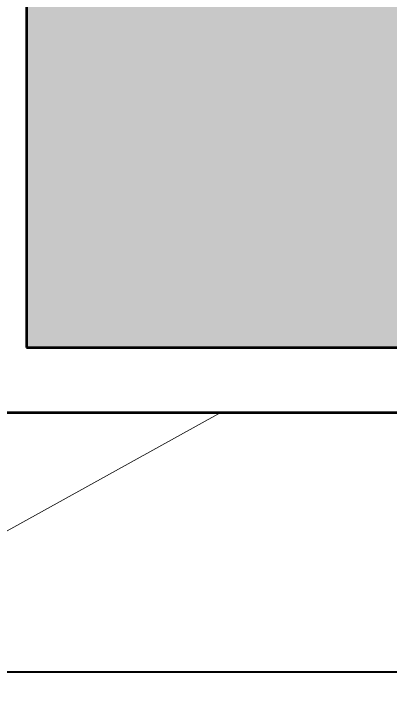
# Model space of a CAD drawing. Header units: millimetres. Extents: x 282 to 167718, y 282 to 525318.
# Drawn here: x 31572 to 32393, y 454548 to 456028 of the extents above; entities that cross this region are included whole.
import ezdxf

# ---------------------------------------------------------------- set-up
doc = ezdxf.new("R2010")
doc.units = ezdxf.units.MM
doc.linetypes.add('DASH_1976_423', pattern=[2398.888889, 1975.555556, -423.333333])
for name, color, linetype in [('GEOFAB', 5, 'Continuous'), ('LEADERS', 7, 'Continuous'), ('MODULE_ART', 7, 'Continuous'), ('TANK', 7, 'Continuous')]:
    doc.layers.add(name, color=color, linetype=linetype)

# ---------------------------------------------------------------- blocks, each defined once
blk = doc.blocks.new('atlancube_face')
at = {"true_color": 0x000000}
blk.add_solid([(-1.8, -1.8), (1151.8, -1.8), (-1.8, 781.8), (1151.8, 781.8)], dxfattribs=at)

msp = doc.modelspace()

# ---------------------------------------------------------------- linework, layer by layer
at = {"layer": 'GEOFAB', "color": 6, "lineweight": 40}
msp.add_line((30894.4, 454595.2), (99005.6, 454595.2), dxfattribs=at)
at = {"layer": 'GEOFAB', "color": 5, "linetype": 'DASH_1976_423', "lineweight": 53}
msp.add_lwpolyline([(31458.9, 455159.6), (98441.1, 455159.6), (98441.1, 457431.9), (31458.9, 457431.9)], close=True, dxfattribs=at)
at = {"layer": 'LEADERS', "lineweight": 18}
msp.add_line((27790, 452817.2), (32023.3, 455159.6), dxfattribs=at)
at = {"layer": 'TANK', "lineweight": 53}
msp.add_lwpolyline([(31600, 455300.7), (98300, 455300.7), (98300, 457290.7), (31600, 457290.7)], close=True, dxfattribs=at)

# ---------------------------------------------------------------- block references
at = {"layer": 'MODULE_ART'}
msp.add_blockref('atlancube_face', (31600, 455300.7), dxfattribs=at)

doc.saveas('drawing.dxf')
